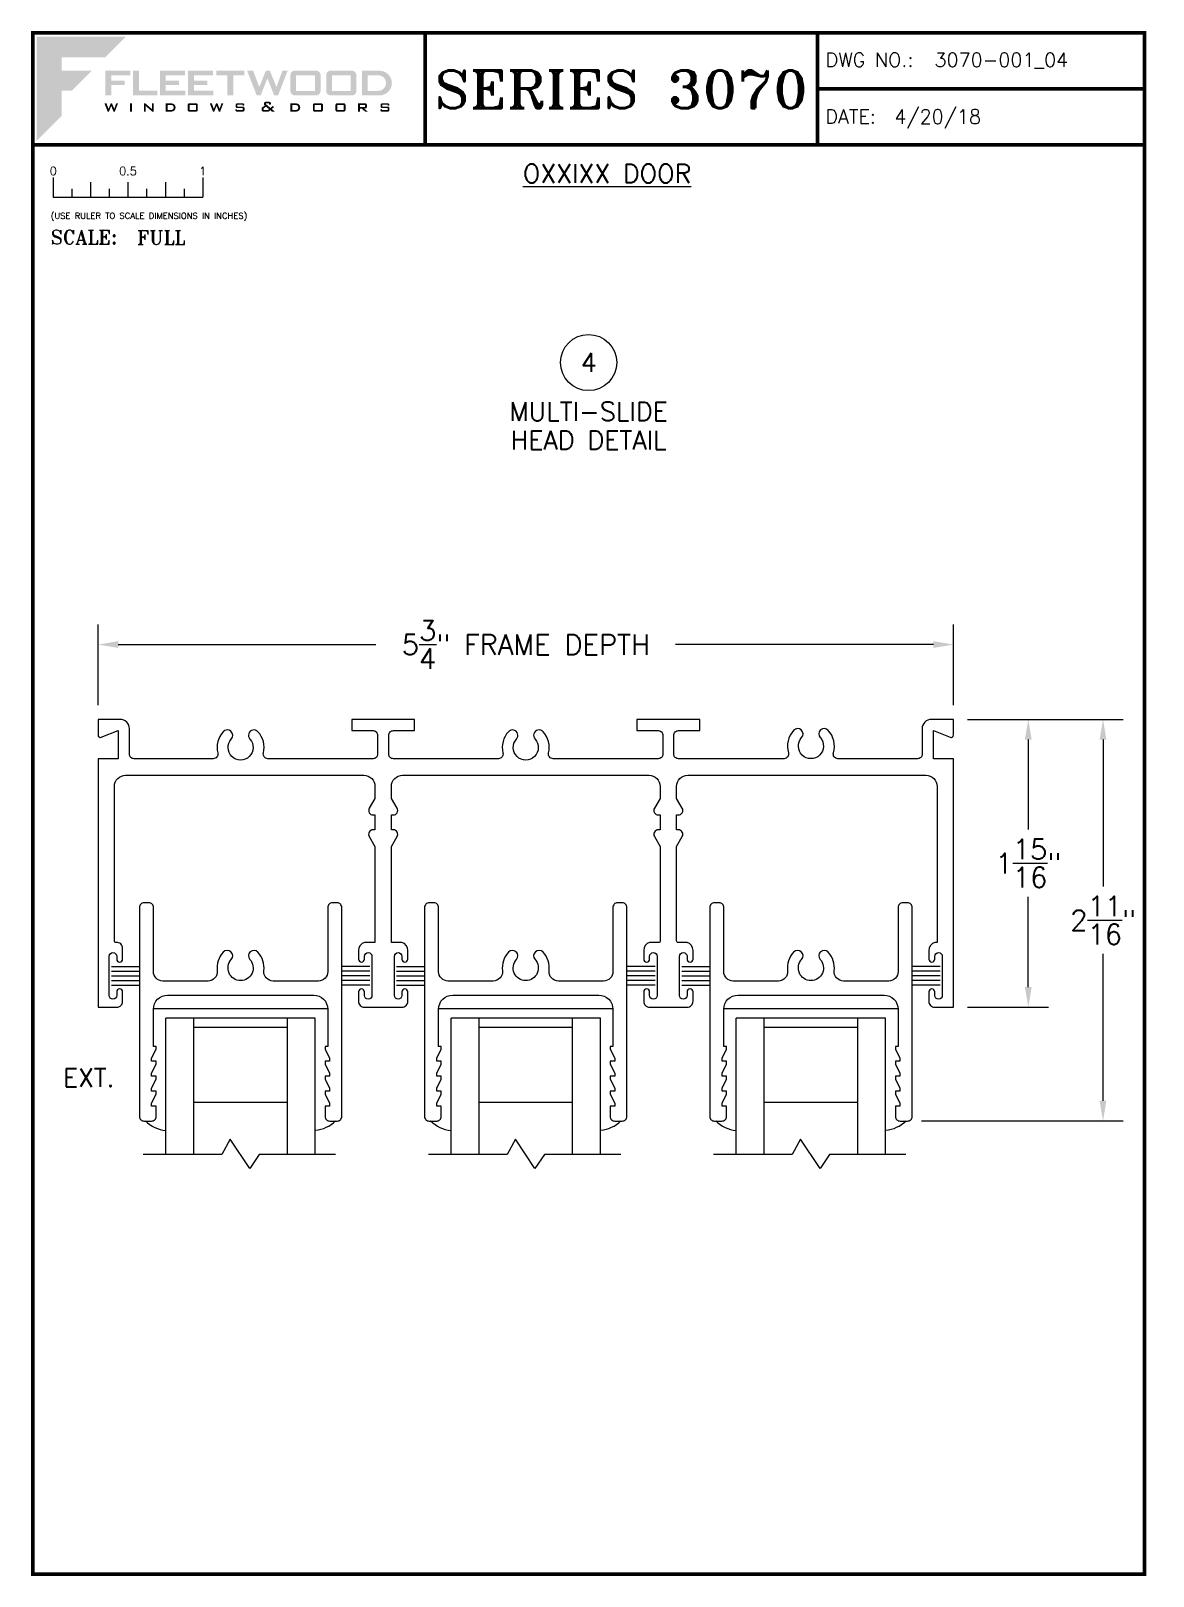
# Paper-space layout 'DETAIL 4' of a CAD drawing. Extents: x 0.3 to 7.8, y 0.1 to 10.4.
# The model-space entities are those that its viewports show. They can reach past a viewport. Long polylines and large blocks are cut down to what shows.
import ezdxf
from ezdxf.enums import TextEntityAlignment as Align

# ---------------------------------------------------------------- set-up
doc = ezdxf.new("R2010")
doc.units = 0
doc.header["$LTSCALE"] = 0.25
doc.header["$MEASUREMENT"] = 0
doc.layers.get('0').update_dxf_attribs({"linetype": 'CONTINUOUS'})
doc.layers.get('DEFPOINTS').update_dxf_attribs({"color": 1, "linetype": 'CONTINUOUS'})
for name, color, linetype in [('DIM', 7, 'CONTINUOUS'), ('FRAME', 1, 'CONTINUOUS'), ('GLASS-VINYL', 7, 'CONTINUOUS'), ('SEAL', 7, 'CONTINUOUS'), ('TEXT', 7, 'CONTINUOUS'), ('VENT', 5, 'CONTINUOUS')]:
    doc.layers.add(name, color=color, linetype=linetype)
doc.layers.add('VP', color=40, linetype='CONTINUOUS', plot=False)
doc.layers.get('VP').off()
doc.styles.add('ROMANS', font='romans')
doc.styles.add('ROMANT', font='romant')
doc.styles.add('SIMPLEX-094', font='simplex.shx', dxfattribs={"height": 0.094})
doc.styles.get("Standard").update_dxf_attribs({"font": 'simplex.shx'})
doc.dimstyles.new('FULL SCALE', dxfattribs={"dimscale": 0.75, "dimtxt": 0.18, "dimasz": 0.18, "dimexe": 0.18, "dimexo": 0.125, "dimgap": 0.09, "dimtad": 0, "dimtih": 1, "dimtoh": 1, "dimdec": 4, "dimzin": 0, "dimdsep": 46, "dimlunit": 5, "dimtxsty": 'Standard', "dimcen": 0.09, "dimadec": 0, "dimazin": 0, "dimtfac": 1, "dimtdec": 4, "dimtofl": 0, "dimtmove": 0, "dimatfit": 3, "dimfxl": 0, "dimtolj": 1, "dimtzin": 0, "dimarcsym": 0})

# ---------------------------------------------------------------- blocks, each defined once
blk = doc.blocks.new('*D57')
at = {"color": 0, "lineweight": -2}
for p, q in [((0.75, 5.938), (0.75, 6.479)), ((6.474, 5.938), (6.474, 6.479)), ((0.885, 6.344), (2.609, 6.344)), ((6.339, 6.344), (4.614, 6.344))]:
    blk.add_line(p, q, dxfattribs=at)
at = {"color": 0}
for points in [[(0.885, 6.367), (0.885, 6.322), (0.75, 6.344)], [(6.339, 6.367), (6.339, 6.322), (6.474, 6.344)]]:
    blk.add_solid(points, dxfattribs=at)
at = {"layer": 'DEFPOINTS', "color": 0}
for p in [(6.474, 6.344), (0.75, 5.844), (6.474, 5.844)]:
    blk.add_point(p, dxfattribs=at)
at = {"color": 0, "insert": (3.612, 6.344), "char_height": 0.135, "attachment_point": 5}
blk.add_mtext('\\A1;5{\\H1.000000x;\\S3/4;}" FRAME DEPTH', dxfattribs=at)
blk = doc.blocks.new('*D58')
at = {"color": 0, "lineweight": -2}
for p, q in [((6.567, 5.844), (7.609, 5.844)), ((7.474, 5.709), (7.474, 4.725)), ((7.474, 3.292), (7.474, 4.275)), ((6.259, 3.157), (7.609, 3.157))]:
    blk.add_line(p, q, dxfattribs=at)
at = {"color": 0}
for points in [[(7.451, 5.709), (7.496, 5.709), (7.474, 5.844)], [(7.451, 3.292), (7.496, 3.292), (7.474, 3.157)]]:
    blk.add_solid(points, dxfattribs=at)
at = {"layer": 'DEFPOINTS', "color": 0}
for p in [(6.474, 5.844), (6.166, 3.157), (7.474, 3.157)]:
    blk.add_point(p, dxfattribs=at)
at = {"color": 0, "insert": (7.474, 4.5), "char_height": 0.135, "attachment_point": 5}
blk.add_mtext('\\A1;2{\\H1.000000x;\\S11/16;}"', dxfattribs=at)
blk = doc.blocks.new('Fleetwood_Logo_6-10-15')
h = blk.add_hatch(color=154)
h.dxf.hatch_style = 1
h.paths.add_polyline_path([(0.2526, -0.0017), (0.0019, -0.0017), (0.0019, -0.2942), (0.0725, -0.2236), (0.0725, -0.1535), (0.1007, -0.1535), (0.1567, -0.0976), (0.0725, -0.0976), (0.0725, -0.0596), (0.1946, -0.0596)])
h = blk.add_hatch(color=251)
h.dxf.hatch_style = 1
h.paths.add_polyline_path([(0.2487, -0.1256), (0.2112, -0.1256), (0.2112, -0.1102), (0.2647, -0.1102), (0.2647, -0.0976), (0.1946, -0.0976), (0.1946, -0.1667), (0.2112, -0.1667), (0.2112, -0.1377), (0.2487, -0.1377)])
h = blk.add_hatch(color=251)
h.dxf.hatch_style = 1
h.paths.add_polyline_path([(0.2886, -0.0976), (0.272, -0.0976), (0.272, -0.1667), (0.3401, -0.1667), (0.3401, -0.1535), (0.2886, -0.1535)])
h = blk.add_hatch(color=251)
h.dxf.hatch_style = 1
h.paths.add_polyline_path([(0.4175, -0.0976), (0.3474, -0.0976), (0.3474, -0.1667), (0.4185, -0.1667), (0.4185, -0.1534), (0.364, -0.1534), (0.364, -0.1377), (0.4015, -0.1377), (0.4015, -0.1256), (0.364, -0.1256), (0.364, -0.1102), (0.4175, -0.1102)])
h = blk.add_hatch(color=251)
h.dxf.hatch_style = 1
h.paths.add_polyline_path([(0.4965, -0.0976), (0.4264, -0.0976), (0.4264, -0.1667), (0.4975, -0.1667), (0.4975, -0.1534), (0.443, -0.1534), (0.443, -0.1377), (0.4804, -0.1377), (0.4804, -0.1256), (0.443, -0.1256), (0.443, -0.1102), (0.4965, -0.1102)])
h = blk.add_hatch(color=251)
h.dxf.hatch_style = 1
h.paths.add_polyline_path([(0.5842, -0.0976), (0.5054, -0.0976), (0.5054, -0.1102), (0.5365, -0.1102), (0.5365, -0.1667), (0.5531, -0.1667), (0.5531, -0.1102), (0.5842, -0.1102)])
h = blk.add_hatch(color=251)
h.dxf.hatch_style = 1
h.paths.add_polyline_path([(0.6089, -0.0976), (0.5921, -0.0976), (0.6188, -0.1667), (0.63, -0.1667), (0.6489, -0.1192), (0.6679, -0.1667), (0.6789, -0.1667), (0.7056, -0.0976), (0.6908, -0.0976), (0.6742, -0.1433), (0.6558, -0.0976), (0.6446, -0.0976), (0.6261, -0.1433)])
h = blk.add_hatch(color=251)
h.dxf.hatch_style = 1
h.paths.add_polyline_path([(0.7853, -0.0976), (0.726, -0.0976, 0.414214), (0.7133, -0.1102), (0.7133, -0.154, 0.414214), (0.726, -0.1667), (0.7853, -0.1667, 0.414214), (0.798, -0.154), (0.798, -0.1102, 0.414214)])
h.paths.add_polyline_path([(0.7819, -0.1102), (0.7819, -0.154), (0.7294, -0.154), (0.7294, -0.1102)], flags=16)
h = blk.add_hatch(color=251)
h.dxf.hatch_style = 1
h.paths.add_polyline_path([(0.8856, -0.0976), (0.8262, -0.0976, 0.414214), (0.8136, -0.1102), (0.8136, -0.154, 0.414214), (0.8262, -0.1667), (0.8856, -0.1667, 0.414214), (0.8982, -0.154), (0.8982, -0.1102, 0.414214)])
h.paths.add_polyline_path([(0.8822, -0.1102), (0.8822, -0.154), (0.8296, -0.154), (0.8296, -0.1102)], flags=16)
h = blk.add_hatch(color=251)
h.dxf.hatch_style = 1
h.paths.add_polyline_path([(0.9632, -0.0976), (0.914, -0.0976), (0.914, -0.1667), (0.9632, -0.1667, 1)])
h.paths.add_polyline_path([(0.9301, -0.1102), (0.9593, -0.1102, -1), (0.9593, -0.154), (0.9301, -0.154)], flags=16)
h = blk.add_hatch(color=7)
h.dxf.hatch_style = 1
h.paths.add_polyline_path([(0.2301, -0.1891), (0.2251, -0.1891), (0.2196, -0.2043), (0.2134, -0.1891), (0.2097, -0.1891), (0.2035, -0.2043), (0.1978, -0.1891), (0.1922, -0.1891), (0.2011, -0.2121), (0.2048, -0.2121), (0.2112, -0.1963), (0.2175, -0.2121), (0.2212, -0.2121)])
h = blk.add_hatch(color=7)
h.dxf.hatch_style = 1
h.paths.add_polyline_path([(0.2691, -0.1891), (0.2637, -0.1891), (0.2637, -0.2118), (0.2637, -0.2121), (0.2691, -0.2121)])
h = blk.add_hatch(color=7)
h.dxf.hatch_style = 1
h.paths.add_polyline_path([(0.3077, -0.1964), (0.3259, -0.2121), (0.3298, -0.2121), (0.3298, -0.1891), (0.325, -0.1891), (0.325, -0.2047), (0.3067, -0.1891), (0.3029, -0.1891), (0.3029, -0.2121), (0.3077, -0.2121)])
h = blk.add_hatch(color=7)
h.dxf.hatch_style = 1
h.paths.add_polyline_path([(0.3801, -0.1891), (0.3637, -0.1891), (0.3637, -0.2121), (0.3801, -0.2121, 1)])
h.paths.add_polyline_path([(0.3691, -0.2079), (0.3691, -0.1933), (0.3788, -0.1933, -1), (0.3788, -0.2079)], flags=16)
h = blk.add_hatch(color=7)
h.dxf.hatch_style = 1
h.paths.add_polyline_path([(0.4537, -0.2079), (0.4537, -0.1933, 0.414214), (0.4495, -0.1891), (0.4297, -0.1891, 0.414214), (0.4255, -0.1933), (0.4255, -0.2079, 0.414214), (0.4297, -0.2121), (0.4495, -0.2121, 0.414214)])
h.paths.add_polyline_path([(0.4308, -0.2079), (0.4308, -0.1933), (0.4484, -0.1933), (0.4484, -0.2079)], flags=16)
h = blk.add_hatch(color=7)
h.dxf.hatch_style = 1
h.paths.add_polyline_path([(0.5253, -0.1891), (0.5203, -0.1891), (0.5148, -0.2043), (0.5087, -0.1891), (0.5049, -0.1891), (0.4988, -0.2043), (0.493, -0.1891), (0.4874, -0.1891), (0.4963, -0.2121), (0.5001, -0.2121), (0.5064, -0.1963), (0.5127, -0.2121), (0.5164, -0.2121)])
h = blk.add_hatch(color=7)
h.dxf.hatch_style = 1
h.paths.add_polyline_path([(0.5801, -0.1891), (0.5643, -0.1891, 0.414214), (0.56, -0.1933), (0.56, -0.1981, 0.414214), (0.5643, -0.2024), (0.58, -0.2024), (0.58, -0.2078), (0.5637, -0.2078), (0.5637, -0.2052), (0.5591, -0.2062), (0.5591, -0.2078, 0.414214), (0.5634, -0.2121), (0.5805, -0.2121, 0.414214), (0.5848, -0.2078), (0.5848, -0.2024, 0.414214), (0.5805, -0.1982), (0.5648, -0.1982), (0.5648, -0.193), (0.5798, -0.193), (0.5798, -0.1958), (0.5843, -0.1948), (0.5843, -0.1933, 0.414214)])
h = blk.add_hatch(color=7)
h.dxf.hatch_style = 1
h.paths.add_polyline_path([(0.645, -0.1913, -0.222262), (0.6447, -0.1906), (0.6447, -0.1892), (0.6535, -0.1892), (0.6535, -0.193), (0.6587, -0.1918), (0.6587, -0.189, 0.414214), (0.6544, -0.1847), (0.6437, -0.1847, 0.414214), (0.6394, -0.189), (0.6394, -0.1922, 0.222262), (0.6407, -0.1948), (0.6415, -0.1955), (0.6345, -0.1998, 0.260684), (0.6329, -0.2027), (0.6329, -0.2078, 0.414214), (0.6372, -0.2121), (0.6514, -0.2121, 0.17577), (0.6536, -0.2113), (0.657, -0.2085), (0.6614, -0.2121), (0.6699, -0.2121), (0.6613, -0.2049), (0.6676, -0.1997), (0.6637, -0.1964), (0.6574, -0.2017)])
h.paths.add_polyline_path([(0.6532, -0.2052), (0.6509, -0.2072, -0.17577), (0.6502, -0.2074), (0.6382, -0.2074), (0.6382, -0.2033, -0.260684), (0.6387, -0.2025), (0.6451, -0.1985)], flags=16)
h = blk.add_hatch(color=7)
h.dxf.hatch_style = 1
h.paths.add_polyline_path([(0.7294, -0.1891), (0.713, -0.1891), (0.713, -0.2121), (0.7294, -0.2121, 1)])
h.paths.add_polyline_path([(0.7184, -0.2079), (0.7184, -0.1933), (0.7281, -0.1933, -1), (0.7281, -0.2079)], flags=16)
h = blk.add_hatch(color=7)
h.dxf.hatch_style = 1
h.paths.add_polyline_path([(0.8045, -0.2079), (0.8045, -0.1933, 0.414214), (0.8003, -0.1891), (0.7805, -0.1891, 0.414214), (0.7763, -0.1933), (0.7763, -0.2079, 0.414214), (0.7805, -0.2121), (0.8003, -0.2121, 0.414214)])
h.paths.add_polyline_path([(0.7816, -0.2079), (0.7816, -0.1933), (0.7992, -0.1933), (0.7992, -0.2079)], flags=16)
h = blk.add_hatch(color=7)
h.dxf.hatch_style = 1
h.paths.add_polyline_path([(0.8678, -0.2079), (0.8678, -0.1933, 0.414214), (0.8636, -0.1891), (0.8438, -0.1891, 0.414214), (0.8396, -0.1933), (0.8396, -0.2079, 0.414214), (0.8438, -0.2121), (0.8636, -0.2121, 0.414214)])
h.paths.add_polyline_path([(0.8449, -0.2079), (0.8449, -0.1933), (0.8624, -0.1933), (0.8624, -0.2079)], flags=16)
h = blk.add_hatch(color=7)
h.dxf.hatch_style = 1
h.paths.add_polyline_path([(0.9277, -0.1993), (0.9277, -0.1933, 0.414214), (0.9235, -0.1891), (0.9028, -0.1891), (0.9028, -0.2121), (0.9082, -0.2121), (0.9082, -0.2035), (0.9131, -0.2035), (0.9224, -0.2121), (0.9303, -0.2121), (0.9197, -0.2035), (0.9235, -0.2035, 0.414214)])
h.paths.add_polyline_path([(0.9082, -0.1993), (0.9082, -0.1933), (0.9214, -0.1933, -0.414214), (0.9224, -0.1943), (0.9224, -0.1983, -0.414214), (0.9214, -0.1993)], flags=16)
h = blk.add_hatch(color=7)
h.dxf.hatch_style = 1
h.paths.add_polyline_path([(0.9867, -0.1982), (0.971, -0.1982), (0.971, -0.193), (0.9859, -0.193), (0.9859, -0.1958), (0.9905, -0.1948), (0.9905, -0.1933, 0.414214), (0.9863, -0.1891), (0.9705, -0.1891, 0.414214), (0.9662, -0.1933), (0.9662, -0.1981, 0.414214), (0.9705, -0.2024), (0.9862, -0.2024), (0.9862, -0.2078), (0.9699, -0.2078), (0.9699, -0.2052), (0.9653, -0.2062), (0.9653, -0.2078, 0.414214), (0.9696, -0.2121), (0.9867, -0.2121, 0.414214), (0.991, -0.2078), (0.991, -0.2024, 0.414214)])
blk = doc.blocks.new('A-SIZE_P')
at = {"const_width": 0.025}
blk.add_lwpolyline([(0.313, 0.125), (7.751, 0.125), (7.751, 10.437), (0.313, 10.437)], close=True, dxfattribs=at)
for points in [[(2.938, 10.437), (2.938, 9.687)], [(5.563, 10.437), (5.563, 9.687)], [(5.563, 10.062), (7.751, 10.062)], [(0.313, 9.687), (7.751, 9.687)]]:
    blk.add_lwpolyline(points, dxfattribs=at)
at = {"xscale": 2.387023416083395, "yscale": 2.387023416083395, "zscale": 2.387023416083395}
blk.add_blockref('Fleetwood_Logo_6-10-15', (0.334, 10.416), dxfattribs=at)
for s, style, p in [('DWG NO.:', 'SIMPLEX-094', (5.617, 10.209)), ('DATE:', 'SIMPLEX-094', (5.616, 9.829)), ('SCALE:', 'ROMANT', (0.433, 9.022))]:
    blk.add_text(s, height=0.094, dxfattribs=dict(style=style)).set_placement(p)
for tag, p, style in [('DWG_NO', (6.346, 10.209), 'SIMPLEX-094'), ('DATE', (6.077, 9.829), 'SIMPLEX-094'), ('SCALE', (1.011, 9.02), 'ROMANT')]:
    blk.add_attdef(tag, p, '', height=0.094, dxfattribs=dict(style=style))
for tag, height, style, width, p, p2 in [('DWG_NO_F', 0.094, 'SIMPLEX-094', 1.745692, (6.347, 10.209), (7.683, 10.209)), ('PRODUCT', 0.25, 'ROMANT', 1.390728, (3.001, 9.934), (5.5, 9.934))]:
    blk.add_attdef(tag, text='', height=height, dxfattribs=dict(style=style, width=width)).set_placement(p, p2, align=Align.FIT)
blk = doc.blocks.new('Full')
for p, q in [((0.137, -0.219), (0.137, -0.35)), ((0.262, -0.294), (0.262, -0.35)), ((0.387, -0.249), (0.387, -0.35)), ((0.512, -0.294), (0.512, -0.35)), ((0.637, -0.249), (0.637, -0.35)), ((0.762, -0.294), (0.762, -0.35)), ((0.887, -0.249), (0.887, -0.35)), ((1.012, -0.294), (1.012, -0.35)), ((1.137, -0.219), (1.137, -0.35)), ((0.137, -0.35), (1.137, -0.35))]:
    blk.add_line(p, q)
for s, p in [('0', (0.137, -0.219)), ('0.5', (0.637, -0.219)), ('1', (1.137, -0.219))]:
    blk.add_text(s, height=0.055).set_placement(p, align=Align.BOTTOM_CENTER)
at = {"style": 'ROMANS'}
blk.add_text('(USE RULER TO SCALE DIMENSIONS IN INCHES)', height=0.04115, dxfattribs=at).set_placement((0.12, -0.495))
blk = doc.blocks.new('*D96')
at = {"color": 0, "lineweight": -2}
for p, q in [((6.567, 5.844), (7.109, 5.844)), ((6.974, 5.709), (6.974, 5.106)), ((6.974, 4.053), (6.974, 4.656)), ((6.567, 3.918), (7.109, 3.918))]:
    blk.add_line(p, q, dxfattribs=at)
at = {"color": 0}
for points in [[(6.951, 5.709), (6.996, 5.709), (6.974, 5.844)], [(6.951, 4.053), (6.996, 4.053), (6.974, 3.918)]]:
    blk.add_solid(points, dxfattribs=at)
at = {"layer": 'DEFPOINTS', "color": 0}
for p in [(6.474, 5.844), (6.474, 3.918), (6.974, 3.918)]:
    blk.add_point(p, dxfattribs=at)
at = {"color": 0, "insert": (6.974, 4.881), "char_height": 0.135, "attachment_point": 5}
blk.add_mtext('\\A1;1{\\H1.000000x;\\S15/16;}"', dxfattribs=at)
blk = doc.blocks.new('sectball')
blk.add_circle((0, 0), 0.125)
blk.add_attdef('NO', text='', height=0.062).set_placement((0, 0), align=Align.MIDDLE_CENTER)
for tag, p in [('LINE1', (0, -0.2588)), ('LINE2', (0, -0.3864)), ('LINE3', (0, -0.5214))]:
    blk.add_attdef(tag, text='', height=0.078).set_placement(p, align=Align.CENTER)
blk = doc.blocks.new('3 TRACK HEAD')
blk.add_lwpolyline([(2.033, -0.729), (2.033, -0.752, -1), (1.983, -0.752), (1.983, -0.491, -1), (2.033, -0.491), (2.033, -0.509, 1), (2.073, -0.509), (2.073, -0.452, 0.348676), (2.033, -0.398), (1.963, -0.398), (1.963, 0.245), (2.001, 0.31, 0.57735), (1.975, 0.356), (1.963, 0.356), (1.963, 0.455), (1.975, 0.455, 0.57735), (2.001, 0.5), (1.963, 0.566), (1.963, 0.646, -0.414214), (2.038, 0.721), (3.686, 0.721, -0.414214), (3.761, 0.646), (3.761, 0.566), (3.723, 0.5, 0.57735), (3.749, 0.455), (3.761, 0.455), (3.761, 0.356), (3.749, 0.356, 0.57735), (3.723, 0.31), (3.761, 0.245), (3.761, -0.388, -0.414214), (3.751, -0.398), (3.691, -0.398, 0.348676), (3.651, -0.452), (3.651, -0.509, 1), (3.691, -0.509), (3.691, -0.491, -1), (3.741, -0.491), (3.741, -0.752, -1), (3.691, -0.752), (3.691, -0.729, 1), (3.651, -0.729), (3.651, -0.791, 0.414214), (3.691, -0.832), (3.816, -0.832), (3.941, -0.832, 0.414214), (3.981, -0.791), (3.981, -0.729, 1), (3.941, -0.729), (3.941, -0.752, -1), (3.891, -0.752), (3.891, -0.491, -1), (3.941, -0.491), (3.941, -0.509, 1), (3.981, -0.509), (3.981, -0.452, 0.348676), (3.941, -0.398), (3.881, -0.398, -0.414214), (3.871, -0.388), (3.871, 0.245), (3.909, 0.31, 0.57735), (3.883, 0.356), (3.871, 0.356), (3.871, 0.455), (3.883, 0.455, 0.57735), (3.909, 0.5), (3.871, 0.566), (3.871, 0.646, -0.414214), (3.946, 0.721), (5.539, 0.721, -0.414214), (5.614, 0.646), (5.614, -0.398), (5.599, -0.398, 0.348676), (5.559, -0.452), (5.559, -0.509, 1), (5.599, -0.509), (5.599, -0.491, -1), (5.649, -0.491), (5.649, -0.752, -1), (5.599, -0.752), (5.599, -0.729, 1), (5.559, -0.729), (5.559, -0.791, 0.414214), (5.599, -0.832), (5.724, -0.832), (5.724, 0.831), (5.589, 0.831), (5.589, 1.019), (5.702, 0.975, 0.528549), (5.724, 0.99), (5.724, 1.094), (5.576, 1.094, 0.414214), (5.514, 1.032), (5.514, 0.862, -0.414214), (5.483, 0.831), (4.95, 0.831, -0.500624), (4.921, 0.871, 0.262076), (4.886, 1.021, 1), (4.832, 0.972, -2.265582), (4.708, 0.972, 1), (4.654, 1.021, 0.262076), (4.619, 0.871, -0.500624), (4.59, 0.831), (3.884, 0.831, -0.414214), (3.853, 0.862), (3.853, 0.988, -0.414214), (3.884, 1.019), (4.026, 1.019), (4.026, 1.094), (3.606, 1.094), (3.606, 1.019), (3.748, 1.019, -0.414214), (3.779, 0.988), (3.779, 0.862, -0.414214), (3.748, 0.831), (3.045, 0.831, -0.485225), (3.015, 0.87, 0.248879), (2.978, 1.012, 1), (2.924, 0.963, -2.265582), (2.8, 0.963, 1), (2.746, 1.012, 0.248879), (2.709, 0.87, -0.485225), (2.679, 0.831), (1.976, 0.831, -0.414214), (1.945, 0.862), (1.945, 0.988, -0.414214), (1.976, 1.019), (2.118, 1.019), (2.118, 1.094), (1.698, 1.094), (1.698, 1.019), (1.84, 1.019, -0.414214), (1.871, 0.988), (1.871, 0.862, -0.414214), (1.84, 0.831), (1.137, 0.831, -0.485225), (1.107, 0.87, 0.248879), (1.07, 1.012, 1), (1.016, 0.963, -2.265582), (0.892, 0.963, 1), (0.838, 1.012, 0.248879), (0.801, 0.87, -0.485225), (0.771, 0.831), (0.241, 0.831, -0.414214), (0.21, 0.862), (0.21, 1.032, 0.414214), (0.148, 1.094), (0, 1.094), (0, 0.99, 0.528549), (0.022, 0.975), (0.135, 1.019), (0.135, 0.831), (0, 0.831), (0, -0.832), (0.125, -0.832, 0.414214), (0.165, -0.791), (0.165, -0.729, 1), (0.125, -0.729), (0.125, -0.752, -1), (0.075, -0.752), (0.075, -0.491, -1), (0.125, -0.491), (0.125, -0.509, 1), (0.165, -0.509), (0.165, -0.438, 0.443866), (0.121, -0.398, -0.443866), (0.11, -0.388), (0.11, 0.646, -0.414214), (0.185, 0.721), (1.778, 0.721, -0.414214), (1.853, 0.646), (1.853, 0.566), (1.815, 0.5, 0.57735), (1.841, 0.455), (1.853, 0.455), (1.853, 0.356), (1.841, 0.356, 0.57735), (1.815, 0.31), (1.853, 0.245), (1.853, -0.398), (1.783, -0.398, 0.348676), (1.743, -0.452), (1.743, -0.509, 1), (1.783, -0.509), (1.783, -0.491, -1), (1.833, -0.491), (1.833, -0.752, -1), (1.783, -0.752), (1.783, -0.729, 1), (1.743, -0.729), (1.743, -0.791, 0.414214), (1.783, -0.832), (1.908, -0.832), (2.033, -0.832, 0.414214), (2.073, -0.791), (2.073, -0.729, 1)], format="xyb", close=True)
blk = doc.blocks.new('3004 STD TOP-RAIL')
at = {"color": 5}
blk.add_lwpolyline([(-0.116, 0.106), (-0.116, 0.106, 0.216769), (-0.156, -0.018, -0.448133), (-0.218, -0.087), (-0.521, -0.087, -0.414214), (-0.583, -0.025), (-0.583, 0.405, 0.414214), (-0.614, 0.436), (-0.646, 0.436, 0.414214), (-0.677, 0.405), (-0.677, -0.993, 0.414214), (-0.646, -1.024), (-0.596, -1.024, 0.414214), (-0.565, -0.993), (-0.565, -0.924), (-0.595, -0.924), (-0.595, -0.904), (-0.565, -0.844), (-0.565, -0.824), (-0.595, -0.824), (-0.595, -0.804), (-0.565, -0.744), (-0.565, -0.724), (-0.595, -0.724), (-0.595, -0.704), (-0.565, -0.644), (-0.565, -0.624), (-0.595, -0.624), (-0.595, -0.604), (-0.565, -0.544), (-0.565, -0.524), (-0.583, -0.524), (-0.583, -0.275, -0.414214), (-0.489, -0.181), (0, -0.181), (0.489, -0.181, -0.414214), (0.583, -0.275), (0.583, -0.524), (0.565, -0.524), (0.565, -0.544), (0.595, -0.604), (0.595, -0.624), (0.565, -0.624), (0.565, -0.644), (0.595, -0.704), (0.595, -0.724), (0.565, -0.724), (0.565, -0.744), (0.595, -0.804), (0.595, -0.824), (0.565, -0.824), (0.565, -0.844), (0.595, -0.904), (0.595, -0.924), (0.565, -0.924), (0.565, -0.993, 0.414214), (0.596, -1.024), (0.646, -1.024, 0.414214), (0.677, -0.993), (0.677, 0.405, 0.414214), (0.646, 0.436), (0.614, 0.436, 0.414214), (0.583, 0.405), (0.583, -0.025, -0.414214), (0.521, -0.087), (0.218, -0.087, -0.448133), (0.156, -0.018, 0.216769), (0.116, 0.106, 0.999998), (0.062, 0.057, -0.651692), (0, -0.084, -0.651692), (-0.062, 0.057, 0.999998), (-0.116, 0.106), (-0.116, 0.106)], format="xyb", dxfattribs=at)

msp = doc.modelspace()

# ---------------------------------------------------------------- linework, layer by layer
at = {"layer": 'GLASS-VINYL'}
for p, q in [((10.064, 22.728), (8.898, 22.728)), ((8.981, 21.754), (8.981, 22.666)), ((9.981, 22.666), (8.981, 22.666)), ((9.169, 21.754), (9.169, 22.666)), ((9.794, 21.754), (9.794, 22.666)), ((9.981, 21.754), (9.981, 22.666)), ((11.972, 22.728), (10.806, 22.728)), ((10.889, 21.754), (10.889, 22.666)), ((11.889, 22.666), (10.889, 22.666)), ((11.077, 21.754), (11.077, 22.666)), ((11.702, 21.754), (11.702, 22.666)), ((11.889, 21.754), (11.889, 22.666)), ((13.88, 22.728), (12.714, 22.728)), ((12.797, 21.754), (12.797, 22.666)), ((13.797, 22.666), (12.797, 22.666)), ((12.985, 21.754), (12.985, 22.666)), ((13.61, 21.754), (13.61, 22.666)), ((13.797, 21.754), (13.797, 22.666)), ((9.794, 22.604), (9.169, 22.604)), ((11.702, 22.604), (11.077, 22.604)), ((13.61, 22.604), (12.985, 22.604)), ((9.794, 22.103), (9.169, 22.103)), ((11.702, 22.103), (11.077, 22.103)), ((13.61, 22.103), (12.985, 22.103))]:
    msp.add_line(p, q, dxfattribs=at)
for points in [[(10.116, 21.754), (9.606, 21.754), (9.542, 21.661), (9.412, 21.858), (9.356, 21.754), (8.83, 21.754)], [(12.024, 21.754), (11.514, 21.754), (11.45, 21.661), (11.32, 21.858), (11.264, 21.754), (10.738, 21.754)], [(13.932, 21.754), (13.422, 21.754), (13.358, 21.661), (13.228, 21.858), (13.172, 21.754), (12.646, 21.754)]]:
    msp.add_lwpolyline(points, dxfattribs=at)
for centre, start, end in [((8.999, 22.133), 224.9356, 265.1823), ((9.965, 22.135), 274.2808, 314.2526), ((10.907, 22.133), 224.9356, 265.1823), ((11.873, 22.135), 274.2808, 314.2526), ((12.815, 22.133), 224.9356, 265.1823), ((13.781, 22.135), 274.2808, 314.2526)]:
    msp.add_arc(centre, 0.218, start, end, dxfattribs=at)
at = {"layer": 'SEAL'}
for p, q in [((8.617, 23.012), (8.804, 23.012)), ((8.617, 22.981), (8.804, 22.981)), ((8.617, 22.95), (8.804, 22.95)), ((10.346, 23.012), (10.158, 23.012)), ((10.346, 22.981), (10.158, 22.981)), ((10.346, 22.95), (10.158, 22.95)), ((10.525, 23.012), (10.712, 23.012)), ((10.525, 22.981), (10.712, 22.981)), ((10.525, 22.95), (10.712, 22.95)), ((12.254, 23.012), (12.066, 23.012)), ((12.254, 22.981), (12.066, 22.981)), ((12.254, 22.95), (12.066, 22.95)), ((12.433, 23.012), (12.62, 23.012)), ((12.433, 22.981), (12.62, 22.981)), ((12.433, 22.95), (12.62, 22.95)), ((14.162, 23.012), (13.974, 23.012)), ((14.162, 22.981), (13.974, 22.981)), ((14.162, 22.95), (13.974, 22.95)), ((8.617, 22.919), (8.804, 22.919)), ((8.617, 22.888), (8.804, 22.888)), ((10.346, 22.919), (10.158, 22.919)), ((10.346, 22.888), (10.158, 22.888)), ((10.525, 22.919), (10.712, 22.919)), ((10.525, 22.888), (10.712, 22.888)), ((12.254, 22.919), (12.066, 22.919)), ((12.254, 22.888), (12.066, 22.888)), ((12.433, 22.919), (12.62, 22.919)), ((12.433, 22.888), (12.62, 22.888)), ((14.162, 22.919), (13.974, 22.919)), ((14.162, 22.888), (13.974, 22.888))]:
    msp.add_line(p, q, dxfattribs=at)

# ---------------------------------------------------------------- block references
at = {"layer": 'FRAME'}
msp.add_blockref('3 TRACK HEAD', (8.527, 23.571), dxfattribs=at)
at = {"layer": 'VENT'}
for p in [(9.481, 23.002), (11.389, 23.002), (13.297, 23.002)]:
    msp.add_blockref('3004 STD TOP-RAIL', p, dxfattribs=at)

psp = doc.layouts.new('DETAIL 4')

# ---------------------------------------------------------------- block references
at = {"layer": 'DIM'}
ref = psp.add_blockref('A-SIZE_P', (0, 0), dxfattribs=at)
ref.add_attrib('DATE', '4/20/18', (6.07741, 9.82884), dxfattribs={"layer": '0', "height": 0.094, "style": 'SIMPLEX-094'})
ref.add_attrib('SCALE', 'FULL', (1.01101, 9.02035), dxfattribs={"layer": '0', "height": 0.094, "style": 'ROMANT'})
ref.add_attrib('PRODUCT', 'SERIES 3070', dxfattribs={"layer": '0', "height": 0.25, "style": 'ROMANT', "width": 0.981308}).set_placement((3.0005, 9.93352), (5.5005, 9.93352), align=Align.FIT)
ref.add_attrib('DWG_NO', '3070-001_04', (6.34634, 10.20879), dxfattribs={"layer": '0', "height": 0.094, "style": 'SIMPLEX-094'})
psp.add_blockref('Full', (0.313, 9.687), dxfattribs=at)
at = {"layer": 'TEXT'}
ref = psp.add_blockref('sectball', (4.032, 8.23091), dxfattribs=dict(at, xscale=1.503999999999998, yscale=1.503999999999998, zscale=1.503999999999998))
ref.add_attrib('NO', '4', dxfattribs={"layer": '0', "height": 0.125}).set_placement((4.032, 8.23091), align=Align.MIDDLE_CENTER)
ref.add_attrib('LINE1', 'MULTI-SLIDE', dxfattribs={"layer": '0', "height": 0.125}).set_placement((4.032, 7.84163), align=Align.CENTER)
ref.add_attrib('LINE2', 'HEAD DETAIL', dxfattribs={"layer": '0', "height": 0.125}).set_placement((4.032, 7.64981), align=Align.CENTER)

# ---------------------------------------------------------------- texts
psp.add_text('EXT.', height=0.124, dxfattribs=at).set_placement((0.6872, 3.38472), align=Align.CENTER)
at = {"layer": 'TEXT', "insert": (4.15532, 9.49518), "char_height": 0.124, "width": 1.8299546, "attachment_point": 5}
psp.add_mtext('{\\LOXXIXX DOOR}', dxfattribs=at)

# ---------------------------------------------------------------- dimensions: what is measured, and where the dimension line sits
dim = psp.add_linear_dim(base=(6.47355, 6.3441), p1=(0.74955, 5.8441), p2=(6.47355, 5.8441), text='<> FRAME DEPTH', dimstyle='FULL SCALE', override={"dimpost": '"'})
dim.commit()
dim.dimension.update_dxf_attribs({"geometry": '*D57', "text_midpoint": (3.61155, 6.3441)})
for base, p2, picture, middle in [((7.47355, 3.1566), (6.16555, 3.1566), '*D58', (7.47355, 4.50035)), ((6.97355, 3.9181), (6.47355, 3.9181), '*D96', (6.97355, 4.8811))]:
    dim = psp.add_linear_dim(base=base, p1=(6.47355, 5.8441), p2=p2, angle=90, dimstyle='FULL SCALE', override={"dimpost": '"'})
    dim.commit()
    dim.dimension.update_dxf_attribs({"geometry": picture, "text_midpoint": middle})

# ---------------------------------------------------------------- viewports
at = {"layer": 'VP'}
psp.add_viewport(center=(3.51231, 4.45995), size=(6.11105, 3.3997427), view_center_point=(11.28983, 23.28152), view_height=3.3997428, dxfattribs=at)

doc.saveas('drawing.dxf')
